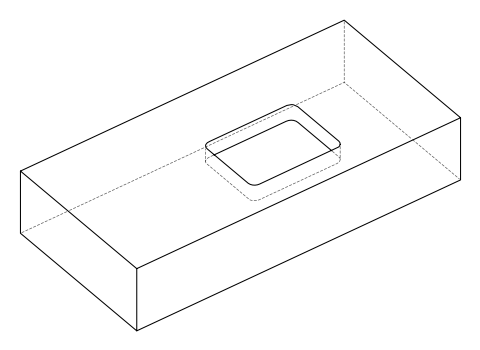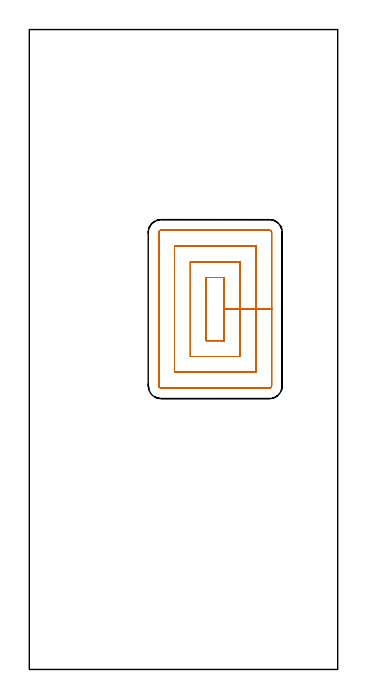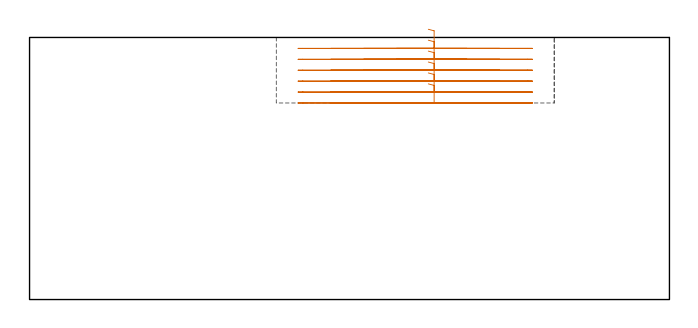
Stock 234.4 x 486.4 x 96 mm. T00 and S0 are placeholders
(PLAN: 1 operations, 0 tool changes, 13.9 min)
(1 MILL_RECTANGULAR_POCKET | POCKET_RECTANGULAR_STRAIGHT | UGT0201_008 | Follow Part, ap 4, ae 75% | 13.93 min | 330354 mm3)
(TOOL UGT0201_008 | End Mill 16 mm | D16 FL32 Z4)
(OP 1 MILL_RECTANGULAR_POCKET)
G17 G21 G94 G90
T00 M6
G54
G17 G0 G90 X146.076 Y249.9 S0 M3
G43 Z106. H0
Z99.
G94 G1 X148.2 Z98.431 F250.
Y273.9 Z92.
Y297.9 F500.
X134.4
Y249.9
X148.2
Y273.9
X160.2
Y309.9
X122.4
Y237.9
X160.2
Y273.9
X172.2
Y321.9
X110.4
Y225.9
X172.2
Y273.9
X184.2
Y332.2
G3 X182.5 Y333.9 R1.7
G1 X100.1
G3 X98.4 Y332.2 R1.7
G1 Y215.6
G3 X100.1 Y213.9 R1.7
G1 X182.5
G3 X184.2 Y215.6 R1.7
G1 Y273.9
Y274.9
G0 X146.076 Y249.9 Z95.
G1 X148.2 Z94.431 F250.
Y273.9 Z88.
Y297.9 F500.
X134.4
Y249.9
X148.2
Y273.9
X160.2
Y309.9
X122.4
Y237.9
X160.2
Y273.9
X172.2
Y321.9
X110.4
Y225.9
X172.2
Y273.9
X184.2
Y332.2
G3 X182.5 Y333.9 R1.7
G1 X100.1
G3 X98.4 Y332.2 R1.7
G1 Y215.6
G3 X100.1 Y213.9 R1.7
G1 X182.5
G3 X184.2 Y215.6 R1.7
G1 Y273.9
Y274.9
G0 X146.076 Y249.9 Z91.
G1 X148.2 Z90.431 F250.
Y273.9 Z84.
Y297.9 F500.
X134.4
Y249.9
X148.2
Y273.9
X160.2
Y309.9
X122.4
Y237.9
X160.2
Y273.9
X172.2
Y321.9
X110.4
Y225.9
X172.2
Y273.9
X184.2
Y332.2
G3 X182.5 Y333.9 R1.7
G1 X100.1
G3 X98.4 Y332.2 R1.7
G1 Y215.6
G3 X100.1 Y213.9 R1.7
G1 X182.5
G3 X184.2 Y215.6 R1.7
G1 Y273.9
Y274.9
G0 X146.076 Y249.9 Z87.
G1 X148.2 Z86.431 F250.
Y273.9 Z80.
Y297.9 F500.
X134.4
Y249.9
X148.2
Y273.9
X160.2
Y309.9
X122.4
Y237.9
X160.2
Y273.9
X172.2
Y321.9
X110.4
Y225.9
X172.2
Y273.9
X184.2
Y332.2
G3 X182.5 Y333.9 R1.7
G1 X100.1
G3 X98.4 Y332.2 R1.7
G1 Y215.6
G3 X100.1 Y213.9 R1.7
G1 X182.5
G3 X184.2 Y215.6 R1.7
G1 Y273.9
Y274.9
G0 X146.076 Y249.9 Z83.
G1 X148.2 Z82.431 F250.
Y273.9 Z76.
Y297.9 F500.
X134.4
Y249.9
X148.2
Y273.9
X160.2
Y309.9
X122.4
Y237.9
X160.2
Y273.9
X172.2
Y321.9
X110.4
Y225.9
X172.2
Y273.9
X184.2
Y332.2
G3 X182.5 Y333.9 R1.7
G1 X100.1
G3 X98.4 Y332.2 R1.7
G1 Y215.6
G3 X100.1 Y213.9 R1.7
G1 X182.5
G3 X184.2 Y215.6 R1.7
G1 Y273.9
Y274.9
G0 X146.076 Y249.9 Z79.
G1 X148.2 Z78.431 F250.
Y273.9 Z72.
Y297.9 F500.
X134.4
Y249.9
X148.2
Y273.9
X160.2
Y309.9
X122.4
Y237.9
X160.2
Y273.9
X172.2
Y321.9
X110.4
Y225.9
X172.2
Y273.9
X184.2
Y332.2
G3 X182.5 Y333.9 R1.7
G1 X100.1
G3 X98.4 Y332.2 R1.7
G1 Y215.6
G3 X100.1 Y213.9 R1.7
G1 X182.5
G3 X184.2 Y215.6 R1.7
G1 Y273.9
Y274.9
G0 Z106.
M5
M2
